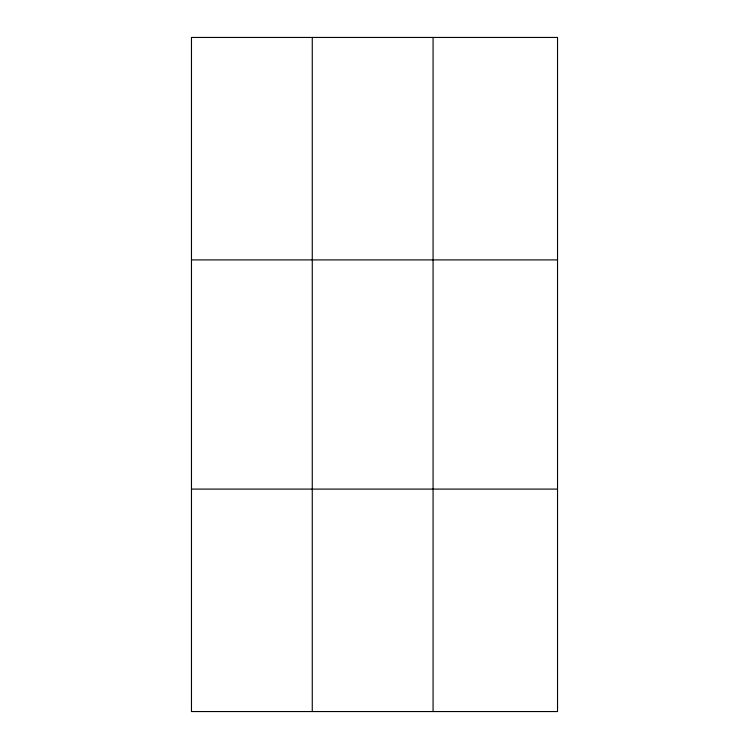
<?xml version="1.0" encoding="UTF-8"?>
<svg xmlns="http://www.w3.org/2000/svg" width="749" height="749" viewBox="0 0 749 749"><rect width="100%" height="100%" fill="white"/><g stroke="black" fill="none" stroke-linecap="round" stroke-linejoin="round"><path stroke-width="1.12" d="M312.267 37.45L312.267 711.55M433.072 37.45L433.072 711.55M191.472 259.903L557.528 259.903M191.472 489.097L557.528 489.097M557.528 674.475L557.528 711.55L191.472 711.55L191.472 37.45L557.528 37.45L557.528 674.475"/></g></svg>
